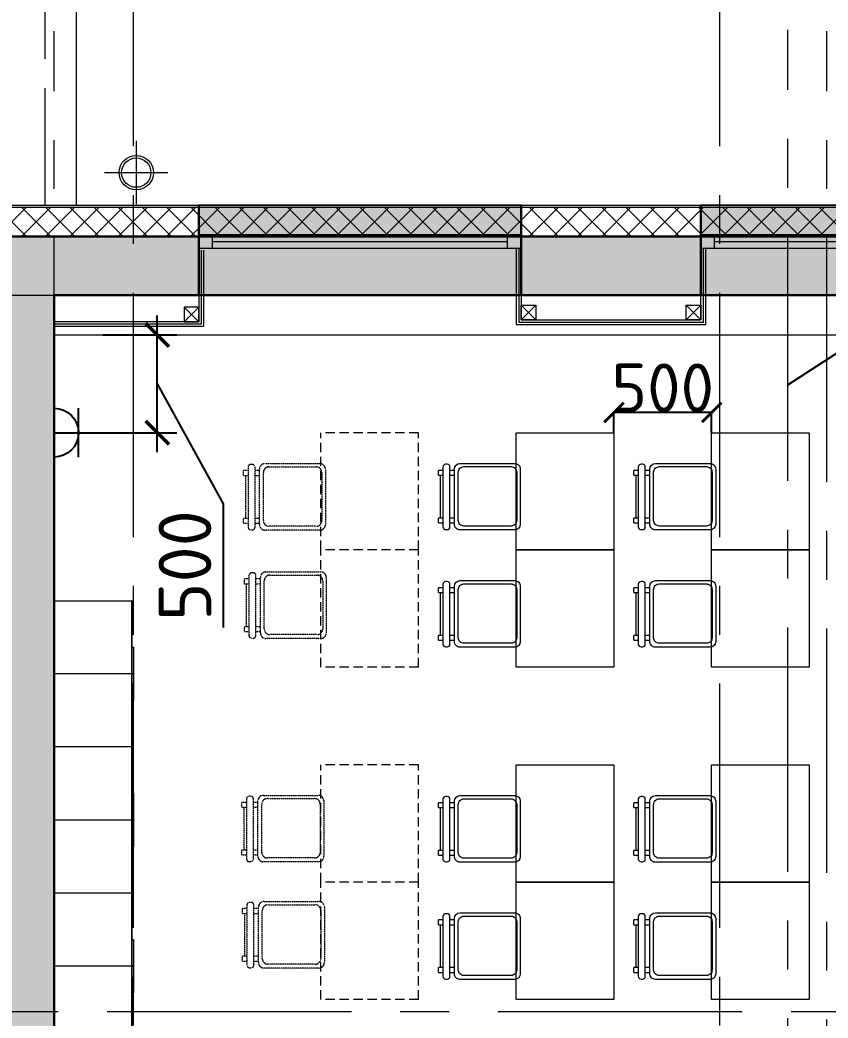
# Model space of a CAD drawing. Header units: millimetres. Extents: x -8417289 to 9420486, y 0 to 166066.
# Drawn here: x -59876 to -55740, y 82652 to 87759 of the extents above; entities that cross this region are included whole.
import ezdxf
from ezdxf import colors
from ezdxf.entities.mleader import LeaderData, LeaderLine
from ezdxf.enums import TextEntityAlignment as Align
from ezdxf.math import Vec2, Vec3

# ---------------------------------------------------------------- set-up
doc = ezdxf.new("R2010")
doc.units = ezdxf.units.MM
doc.header["$MEASUREMENT"] = 0
doc.header["$PDMODE"] = 3
doc.header["$PDSIZE"] = -4
for name, pattern in [('ACAD_ISO02W100', [15, 12, -3]), ('CENTER', [2, 1.25, -0.25, 0.25, -0.25]), ('HIDDEN', [6, 4, -2]), ('HIDDEN2', [4.7625, 3.175, -1.5875])]:
    doc.linetypes.add(name, pattern=pattern)
doc.layers.get('0').update_dxf_attribs({"color": 250, "lineweight": 9})
doc.layers.get('Defpoints').update_dxf_attribs({"color": 6})
for name, color, linetype, lineweight in [('18_АР_Водостоки', 7, 'Continuous', 18), ('_0', 250, 'Continuous', 9), ('_АР ТЕКСТ', 250, 'Continuous', 25), ('АР_Навесной фасад', 147, 'Continuous', 5), ('АР_Окна БЛОК', 250, 'Continuous', 13), ('АР_Оси', 195, 'Continuous', 9), ('АР_Перегородки витражные', 152, 'Continuous', 13), ('АР_Подоконники', 163, 'Continuous', 9), ('АР_Сущ Несущая стена', 216, 'Continuous', 30), ('АР_Утеплитель', 250, 'Continuous', 9), ('АР_Штриховка монолит', 250, 'Continuous', 9), ('пунктир', 251, 'Continuous', 13), ('ТХ_мебель передв', 250, 'Continuous', 13)]:
    doc.layers.add(name, color=color, linetype=linetype, lineweight=lineweight)
for name, color, linetype in [('ТХ_привязки ЭО', 96, 'Continuous'), ('ТХ_привязки_ВК', 174, 'Continuous'), ('ТХ_привязки_ЭО', 96, 'Continuous'), ('ТХ_размеры', 240, 'Continuous'), ('ТХ_розетки ЭО', 86, 'Continuous')]:
    doc.layers.add(name, color=color, linetype=linetype)
doc.styles.add('GOST 2.304', font='CS_Gost2304.shx')
doc.styles.add('gost_A', font='CS_Gost2304.shx', dxfattribs={"width": 0.71})
doc.styles.add('ISOCPEUR', font='isocpeur.TTF')
doc.dimstyles.new('R_100', dxfattribs={"dimtxt": 270, "dimasz": 120, "dimexe": 100, "dimexo": 0, "dimgap": 60, "dimtad": 1, "dimdec": 0, "dimrnd": 50, "dimzin": 0, "dimdsep": 46, "dimtxsty": 'ISOCPEUR', "dimblk": 'ARCHTICK', "dimcen": 0, "dimdle": 100, "dimclrd": 256, "dimclre": 256, "dimclrt": 256, "dimadec": 0, "dimazin": 0, "dimtfac": 2, "dimtdec": 0, "dimtofl": 0, "dimtmove": 1, "dimatfit": 3, "dimfxl": 1, "dimtvp": 3, "dimtolj": 1, "dimtzin": 0, "dimarcsym": 0})
doc.dimstyles.new('Копия SPDS', dxfattribs={"dimtxt": 250, "dimasz": 100, "dimexe": 0.5, "dimexo": 0.625, "dimtad": 1, "dimdec": 0, "dimrnd": 10, "dimtxsty": 'ISOCPEUR', "dimblk": 'ARCHTICK', "dimcen": 2.5, "dimdle": 0.5, "dimclrd": 256, "dimclre": 256, "dimclrt": 256, "dimadec": 0, "dimazin": 2, "dimtfac": 0.75, "dimtdec": 0, "dimtmove": 1, "dimatfit": 3, "dimfxl": 1, "dimtolj": 1, "dimarcsym": 1})

# ---------------------------------------------------------------- blocks, each defined once
blk = doc.blocks.new('_DotSmall')
at = {"color": 0, "linetype": 'ByBlock', "const_width": 0.5}
blk.add_lwpolyline([(-0.0625, 0, 1), (0.0625, 0, 1)], format="xyb", close=True, dxfattribs=at)
blk = doc.blocks.new('A$Ce02d65bd')
at = {"ltscale": 100}
for points in [[(0, 0), (0, 75), (75, 75), (75, 0), (0, 0)], [(0, 0), (75, 75)], [(0, 75), (75, 0)]]:
    blk.add_lwpolyline(points, dxfattribs=at)
blk = doc.blocks.new('*U1590')
at = {"true_color": 0xffffff}
h = blk.add_hatch(color=7, dxfattribs=at)
h.dxf.hatch_style = 1
h.paths.add_polyline_path([(-1650, -240), (0, -240), (0, 220), (-1650, 220)])
at = {"lineweight": 30}
for p, q in [((-1650, -240), (-1650, 220)), ((0, -240), (0, 220))]:
    blk.add_line(p, q, dxfattribs=at)
for p, q in [((0, 220), (-1650, 220)), ((-1650, 70), (0, 70)), ((-1580, 0), (-1580, 70)), ((-70, 0), (-70, 70)), ((-1650, 0), (0, 0)), ((-1580, 35), (-70, 35)), ((-1650, -240), (0, -240)), ((-1650, -240), (-1650, -240)), ((-1650, -240), (-1650, -240)), ((0, -240), (0, -240)), ((0, -240), (0, -240))]:
    blk.add_line(p, q)
blk = doc.blocks.new('стул №3-5')
at = {"linetype": 'ByBlock', "extrusion": (-6.19742e-05, 0.000470712, 1)}
for p, q in [((-15372.7, 16664.9, 196.8), (-15348.5, 16664.9, 196.8)), ((-15372.7, 16664.9, 196.8), (-15372.7, 16641.7, 196.8)), ((-15348.5, 16641.7, 196.8), (-15348.5, 16664.9, 196.8)), ((-15348.5, 16653.3, 196.8), (-15128.7, 16653.3, 196.8)), ((-15128.7, 16664.9, 196.8), (-15104.4, 16664.9, 196.8)), ((-15128.7, 16664.9, 196.8), (-15128.7, 16641.7, 196.8)), ((-15104.4, 16641.7, 196.8), (-15104.4, 16664.9, 196.8)), ((-15407, 16627.7, 196.8), (-15407, 16619.9, 196.8)), ((-15086.8, 16641.7, 196.8), (-15393.1, 16641.7, 196.8)), ((-15393.1, 16605.9, 196.8), (-15086.8, 16605.9, 196.9)), ((-15372.7, 16605.9, 196.8), (-15372.7, 16583.2, 196.9)), ((-15348.5, 16583.2, 196.9), (-15348.5, 16605.9, 196.8)), ((-15128.7, 16605.9, 196.9), (-15128.7, 16583.2, 196.9)), ((-15104.4, 16583.2, 196.9), (-15104.4, 16605.9, 196.9)), ((-15072.8, 16619.9, 196.8), (-15072.8, 16627.7, 196.8))]:
    blk.add_line(p, q, dxfattribs=at)
at = {"ltscale": 100, "extrusion": (-6.19742e-05, 0.000470712, 1), "elevation": 205.6}
for points in [[(-15379.9, 16582.9), (-15097, 16582.9, -0.414169), (-15068.3, 16554.2), (-15068.3, 16274.2, -0.414258), (-15097, 16245.5), (-15379.9, 16245.5, -0.414169), (-15408.6, 16274.2), (-15408.6, 16554.2, -0.414258)], [(-15360.2, 16563.2), (-15113.6, 16563.2, -0.414214), (-15084.9, 16534.4), (-15084.9, 16292.6, -0.414214), (-15113.6, 16263.9), (-15360.2, 16263.9, -0.414214), (-15388.9, 16292.6), (-15388.9, 16534.4, -0.414214)]]:
    blk.add_lwpolyline(points, format="xyb", close=True, dxfattribs=at)
at = {"linetype": 'ByBlock', "extrusion": (-6.19742e-05, 0.000470712, 1)}
for centre, start, end in [((-15393, 16627.6, 205.6), 90, 180), ((-15393, 16619.8, 205.6), 180, 270), ((-15086.8, 16627.6, 205.6), 0, 90), ((-15086.8, 16619.8, 205.6), 270, 0)]:
    blk.add_arc(centre, 13.9, start, end, dxfattribs=at)
blk = doc.blocks.new('_стол№3-№5')
blk.add_lwpolyline([(-169868.3, 526261.4), (-169368.3, 526261.4), (-169368.3, 525661.4), (-169868.3, 525661.4)], close=True)
blk = doc.blocks.new('_Стул резерв')
at = {"linetype": 'HIDDEN', "ltscale": 0.1, "extrusion": (6.19742e-05, -0.000470712, 1)}
for p, q in [((288.6, 58.9, 0), (-17.6, 58.9, 0)), ((0, 81.6, 0), (0, 58.9, 0)), ((24.3, 58.9, 0), (24.3, 81.6, 0)), ((244, 81.6, 0), (244, 58.9, 0)), ((268.3, 58.9, 0), (268.3, 81.6, 0)), ((-31.6, 45, 0), (-31.6, 37.1, 0)), ((-17.6, 23.2, 0), (288.6, 23.2, 0)), ((0, 23.2, 0), (0, 0)), ((24.3, 0, 0), (0, 0)), ((24.3, 0, 0), (24.3, 23.2, 0)), ((244, 11.6, 0), (24.3, 11.6, 0)), ((244, 23.2, 0), (244, 0, 0)), ((268.3, 0, 0), (244, 0, 0)), ((268.3, 0, 0), (268.3, 23.2, 0)), ((302.6, 37.1, 0), (302.6, 45, 0))]:
    blk.add_line(p, q, dxfattribs=at)
for points in [[(275.5, 81.9), (-7.4, 81.9, -0.414169), (-36.1, 110.6), (-36.1, 390.6, -0.414258), (-7.4, 419.3), (275.5, 419.3, -0.414169), (304.2, 390.6), (304.2, 110.6, -0.414258)], [(255.8, 101.6), (9.2, 101.6, -0.414214), (-19.5, 130.3), (-19.5, 372.2, -0.414214), (9.2, 400.9), (255.8, 400.9, -0.414214), (284.5, 372.2), (284.5, 130.3, -0.414214)]]:
    blk.add_lwpolyline(points, format="xyb", close=True, dxfattribs=at)
for centre, start, end in [((-17.6, 45), 90, 180), ((288.6, 45, 0), 0, 90), ((-17.6, 37.1), 180, 270), ((288.6, 37.1, 0), 270, 0)]:
    blk.add_arc(centre, 13.9, start, end, dxfattribs=at)
blk = doc.blocks.new('_стол.резерв')
at = {"linetype": 'HIDDEN2', "ltscale": 15}
for p, q in [((-20, 500), (-20, 0)), ((580, 500), (-20, 500)), ((580, 500), (580, 0)), ((580, 0), (-20, 0))]:
    blk.add_line(p, q, dxfattribs=at)
blk = doc.blocks.new('_ArchTick')
at = {"color": 0, "linetype": 'ByBlock', "const_width": 0.15}
blk.add_lwpolyline([(-0.5, -0.5), (0.5, 0.5)], dxfattribs=at)
blk = doc.blocks.new('*D2254')
at = {"layer": 'Defpoints', "color": 0, "lineweight": 13, "transparency": 16777216}
for p in [(-56835.6, 85750.8), (-56835.6, 85647.1, 0.6), (-56335.6, 85647.1, 0.6)]:
    blk.add_point(p, dxfattribs=at)
at = {"layer": 'ТХ_размеры', "lineweight": -2, "transparency": 16777216}
for p, q in [((-56335.1, 85750.8), (-56836.1, 85750.8)), ((-56835.6, 85647.7), (-56835.6, 85751.3)), ((-56335.6, 85647.7), (-56335.6, 85751.3))]:
    blk.add_line(p, q, dxfattribs=at)
at = {"layer": 'ТХ_размеры', "lineweight": -2, "transparency": 16777216, "xscale": 100, "yscale": 100, "zscale": 100, "rotation": 180}
blk.add_blockref('_ArchTick', (-56835.6, 85750.8), dxfattribs=at)
at = {"layer": 'ТХ_размеры', "lineweight": -2, "transparency": 16777216, "xscale": 100, "yscale": 100, "zscale": 100}
blk.add_blockref('_ArchTick', (-56335.6, 85750.8), dxfattribs=at)
at = {"layer": 'ТХ_размеры', "transparency": 16777216, "insert": (-56585.6, 85876.4), "char_height": 250, "attachment_point": 5, "style": 'ISOCPEUR'}
blk.add_mtext('\\A1;500', dxfattribs=at)
blk = doc.blocks.new('У005-3740')
at = {"layer": 'ТХ_мебель передв'}
for p, q in [((-231583.2, 58866.8, -0.6), (-231188.1, 58866.8, -0.6)), ((-231583.2, 58492.8, -0.6), (-231188.1, 58492.8, -0.6)), ((-231583.2, 58118.8, -0.6), (-231188.1, 58118.8, -0.6)), ((-231583.2, 57744.8, -0.6), (-231188.1, 57744.8, -0.6)), ((-231583.2, 57370.8, -0.6), (-231188.1, 57370.8, -0.6)), ((-231583.2, 56996.8, -0.6), (-231188.1, 56996.8, -0.6)), ((-231583.2, 56622.8, -0.6), (-231188.1, 56622.8, -0.6)), ((-231583.2, 56248.8, -0.6), (-231188.1, 56248.8, -0.6)), ((-231583.2, 55874.8, -0.6), (-231188.1, 55874.8, -0.6))]:
    blk.add_line(p, q, dxfattribs=at)
at = {"layer": 'ТХ_мебель передв', "elevation": -0.6}
for points in [[(-231587.2, 55500.8), (-231587.2, 59240.8), (-231583.2, 59240.8), (-231583.2, 55500.8)], [(-231188.1, 55500.8), (-231188.1, 59240.8), (-231583.2, 59240.8), (-231583.2, 55500.8)], [(-231594.1, 59002.7), (-231594.1, 58866.8), (-231587.2, 58866.8), (-231587.2, 59002.7)], [(-231594.1, 58866.8), (-231594.1, 58730.9), (-231587.2, 58730.9), (-231587.2, 58866.8)], [(-231594.1, 58254.7), (-231594.1, 58118.8), (-231587.2, 58118.8), (-231587.2, 58254.7)], [(-231594.1, 58118.8), (-231594.1, 57982.9), (-231587.2, 57982.9), (-231587.2, 58118.8)], [(-231594.1, 57506.7), (-231594.1, 57370.8), (-231587.2, 57370.8), (-231587.2, 57506.7)], [(-231594.1, 57370.8), (-231594.1, 57234.9), (-231587.2, 57234.9), (-231587.2, 57370.8)], [(-231594.1, 56758.7), (-231594.1, 56622.8), (-231587.2, 56622.8), (-231587.2, 56758.7)], [(-231594.1, 56622.8), (-231594.1, 56486.9), (-231587.2, 56486.9), (-231587.2, 56622.8)], [(-231594.1, 56010.7), (-231594.1, 55874.8), (-231587.2, 55874.8), (-231587.2, 56010.7)], [(-231594.1, 55874.8), (-231594.1, 55738.9), (-231587.2, 55738.9), (-231587.2, 55874.8)]]:
    blk.add_lwpolyline(points, close=True, dxfattribs=at)
blk = doc.blocks.new('*U3110')
at = {"color": 0, "linetype": 'ByBlock', "lineweight": -2}
for p, q in [((0, 2.5), (0, -2.5)), ((2.5, 2.5), (2.5, -2.5)), ((0, 0), (2.5, 0)), ((2.5, 0), (5, 0))]:
    blk.add_line(p, q, dxfattribs=at)
blk.add_arc((0, 0), 2.5, 270, 90, dxfattribs=at)
at = {"ltscale": 50, "style": 'gost_A', "width": 0.71}
blk.add_attdef('№GRUP', text='', height=2.5, dxfattribs=at).set_placement((5.14, 6.05), align=Align.MIDDLE_CENTER)
at = {"style": 'GOST 2.304', "width": 0.8, "flags": 1}
blk.add_attdef('MARKA', (-9.86, 4.54), '', height=2.5, dxfattribs=at)
blk = doc.blocks.new('*D2854')
at = {"layer": 'Defpoints', "color": 0, "linetype": 'ByBlock', "lineweight": 13, "ltscale": 500, "transparency": 16777216}
for p in [(-59450.7, 86147.2), (-59172.8, 86147.2), (-59450.7, 85647.2)]:
    blk.add_point(p, dxfattribs=at)
at = {"layer": 'ТХ_привязки_ЭО', "linetype": 'ByBlock', "lineweight": -2, "ltscale": 500, "transparency": 16777216}
for p, q in [((-59172.8, 85547.2), (-59172.8, 86247.2)), ((-59450.7, 86147.2), (-59072.8, 86147.2)), ((-59172.8, 85897.2), (-58836.2, 85284)), ((-59450.7, 85647.2), (-59072.8, 85647.2)), ((-58836.2, 85284), (-58836.2, 84651))]:
    blk.add_line(p, q, dxfattribs=at)
at = {"layer": 'ТХ_привязки_ЭО', "linetype": 'ByBlock', "lineweight": -2, "ltscale": 500, "transparency": 16777216, "xscale": 120, "yscale": 120, "zscale": 120}
for p, rotation in [((-59172.8, 86147.2), 90), ((-59172.8, 85647.2), 270)]:
    blk.add_blockref('_ArchTick', p, dxfattribs=dict(at, rotation=rotation))
at = {"layer": 'ТХ_привязки_ЭО', "linetype": 'ByBlock', "lineweight": 13, "ltscale": 500, "transparency": 16777216, "insert": (-59031.2, 84967.5), "char_height": 270, "attachment_point": 5, "rotation": 90, "style": 'ISOCPEUR'}
blk.add_mtext('\\A1;500', dxfattribs=at)
blk = doc.blocks.new('_Dot')
at = {"color": 0, "linetype": 'ByBlock', "lineweight": -2}
blk.add_line((-0.5, 0), (-1, 0), dxfattribs=at)
at = {"color": 0, "linetype": 'ByBlock', "const_width": 0.5}
blk.add_lwpolyline([(-0.25, 0, 1), (0.25, 0, 1)], format="xyb", close=True, dxfattribs=at)
blk = doc.blocks.new('_None')

msp = doc.modelspace()

# ---------------------------------------------------------------- hatches: boundary and pattern name
at = {"layer": 'АР_Утеплитель', "ltscale": 100}
h = msp.add_hatch(dxfattribs=at)
h.set_pattern_fill('ANSI37', color=256, scale=700)
h.set_pattern_definition([(45, (-1021962.33, 104359.21), (-61.871843, 61.871843), []), (135, (-1021962.33, 104359.21), (-61.871843, -61.871843), [])])
h.paths.add_polyline_path([(-61885.9, 102919.5), (-62036.3, 102919.5), (-62035.9, 102375.7), (-58905.9, 102375.7), (-58905.9, 99445.7), (-55785.7, 99445.7), (-55785.7, 91425.7), (-59585.9, 91425.7), (-59585.9, 91295.7), (-64975.9, 91295.7), (-64975.9, 82685.7), (-60000.7, 82685.7), (-60000.7, 86650.7), (-25200.7, 86650.7), (-25200.7, 82685.7), (-14700.7, 82685.7), (-14700.7, 64815.7), (-8350.7, 64815.7), (-8350.7, 55105.7), (-21450.7, 55105.7), (-21450.7, 61455.7), (-29330.7, 61455.7), (-29330.7, 66645.7), (-37866, 66645.7), (-37866, 66245.7), (-37716, 66245.7), (-37716, 66495.7), (-29480.7, 66495.7), (-29480.7, 61305.7), (-21600.7, 61305.7), (-21600.7, 54955.7), (-8200.7, 54955.7), (-8200.7, 64965.7), (-14550.7, 64965.7), (-14550.7, 82835.7), (-25050.7, 82835.7), (-25050.7, 86800.7), (-60150.7, 86800.7), (-60150.7, 82835.7), (-64825.9, 82835.7), (-64825.9, 91145.7), (-59435.9, 91145.7), (-59435.9, 91275.7), (-55635.7, 91275.7), (-55635.7, 99595.7), (-58755.9, 99595.7), (-58755.9, 102525.7), (-61885.9, 102525.7)])
h.paths.add_polyline_path([(-62036.1, 104569.5), (-61886.1, 104569.5), (-61885.9, 105725.9), (-61735.9, 105725.9), (-61735.9, 105875.9), (-62035.9, 105875.9)])
at = {"layer": 'АР_Штриховка монолит', "ltscale": 100}
h = msp.add_hatch(dxfattribs=at)
h.set_pattern_fill('ANSI35', color=256, scale=500)
h.paths.add_polyline_path([(-25500.7, 86650.7), (-60000.7, 86650.7), (-60000.7, 82685.7), (-60000.7, 82485.7), (-60000.7, 75165.7), (-59900.7, 75165.7), (-59900.7, 73908.2), (-59700.7, 73908.2), (-59700.7, 74865.7), (-55945.7, 74865.7), (-55945.7, 73698.2), (-55745.7, 73698.2), (-55745.7, 74865.7), (-48030.8, 74865.7), (-48030.8, 75165.7), (-59700.7, 75165.7), (-59700.7, 86350.7), (-25500.7, 86350.7)])

# ---------------------------------------------------------------- linework, layer by layer
for points in [[(-58935.7, 86580.7), (-58935.7, 86190), (-59700.7, 86190)], [(-58948.2, 86580.7), (-58948.2, 86202.5), (-59700.7, 86202.5)], [(-58960.7, 86561), (-58960.7, 86215), (-59700.7, 86215)]]:
    msp.add_lwpolyline(points)
at = {"layer": '18_АР_Водостоки'}
for p, q in [((-59280.4, 87139.9), (-59280.4, 86815.9)), ((-59442.4, 86977.9), (-59118.5, 86977.9))]:
    msp.add_line(p, q, dxfattribs=at)
for radius in [88.3, 75]:
    msp.add_circle((-59280.4, 86977.9), radius, dxfattribs=at)
at = {"layer": 'АР_Навесной фасад', "ltscale": 100}
for p, q in [((-60160.7, 86810.7), (-25040.7, 86810.7)), ((-60150.7, 86800.7), (-25050.7, 86800.7))]:
    msp.add_line(p, q, dxfattribs=at)
at = {"layer": 'АР_Навесной фасад', "color": 18, "ltscale": 100, "true_color": 0x000000}
msp.add_lwpolyline([(-59585.9, 86810.7), (-59585.9, 91135.7)], dxfattribs=at)
at = {"layer": 'АР_Оси', "linetype": 'CENTER', "ltscale": 1000}
for p, q in [((-59295.8, 134363.2), (-59295.8, 78630.8)), ((-56295.8, 134363.2), (-56295.8, 78630.8)), ((-59700.7, 53394.4), (-59700.7, 87701.9)), ((-55945.7, 53400.9), (-55945.7, 87708.4)), ((-55745.7, 53394.4), (-55745.7, 87701.9)), ((-89429.5, 86350.7), (-6251.1, 86350.7)), ((-89429.5, 82685.7), (-5832.3, 82685.7))]:
    msp.add_line(p, q, dxfattribs=at)
at = {"layer": 'АР_Перегородки витражные', "color": 18, "true_color": 0x000000}
for points in [[(-57335.7, 86590.7), (-57335.7, 86200), (-56365.7, 86200), (-56365.7, 86590.7)], [(-57323.2, 86590.7), (-57323.2, 86212.5), (-56378.2, 86212.5), (-56378.2, 86590.7)], [(-57310.7, 86571), (-57310.7, 86225), (-56390.7, 86225), (-56390.7, 86533.4)], [(-57310.7, 86225), (-57310.7, 86300), (-57235.7, 86300), (-57235.7, 86225), (-57310.7, 86225)], [(-57310.7, 86225), (-57235.7, 86300)], [(-57310.7, 86300), (-57235.7, 86225)], [(-56466.5, 86225), (-56466.5, 86300), (-56391.5, 86300), (-56391.5, 86225), (-56466.5, 86225)], [(-56466.5, 86225), (-56391.5, 86300)], [(-56466.5, 86300), (-56391.5, 86225)]]:
    msp.add_lwpolyline(points, dxfattribs=at)
at = {"layer": 'АР_Подоконники', "ltscale": 100}
msp.add_line((-59700.7, 86147.2), (-51435.7, 86147.1), dxfattribs=at)
at = {"layer": 'АР_Сущ Несущая стена', "ltscale": 100}
for p, q in [((-60000.7, 86650.7), (-25200.7, 86650.7)), ((-59700.7, 86350.7), (-25500.7, 86350.7)), ((-59700.7, 86350.7), (-59700.7, 75165.7))]:
    msp.add_line(p, q, dxfattribs=at)
at = {"layer": 'пунктир', "color": 2, "linetype": 'ACAD_ISO02W100', "ltscale": 50}
msp.add_lwpolyline([(-59745.9, 86810.7), (-59745.9, 91135.7)], dxfattribs=at)

# ---------------------------------------------------------------- block references
at = {"layer": '_0', "color": 1, "lineweight": -3, "ltscale": 500, "xscale": -1}
msp.add_blockref('A$Ce02d65bd', (-58960.7, 86215), dxfattribs=at)
at = {"layer": 'АР_Окна БЛОК'}
for p in [(-57310.7, 86590.7), (-54740.7, 86590.7)]:
    msp.add_blockref('*U1590', p, dxfattribs=at)
at = {"layer": 'ТХ_мебель передв'}
for name, p, rotation in [('_стол.резерв', (-58335.6, 85627.1), 270), ('_стол№3-№5', (-226704, 611308.5), 180), ('_стол№3-№5', (-225704, 611308.5), 180), ('_Стул резерв', (-58731.6, 85452.9, 196.8), 270), ('стул №3-5', (-41069.3, 100558.4), 89.99999999999999), ('стул №3-5', (-40069.3, 100558.4), 89.99999999999999), ('_стол.резерв', (-58335.6, 85027.1), 270), ('_стол№3-№5', (-226704, 610708.5), 180), ('_стол№3-№5', (-225704, 610708.5), 180), ('_Стул резерв', (-58727.1, 84898.6, 196.8), 270), ('стул №3-5', (-41069.3, 99958.4), 89.99999999999999), ('стул №3-5', (-40069.3, 99958.4), 89.99999999999999), ('_стол.резерв', (-58335.6, 83927.1), 270), ('_стол№3-№5', (-226704, 609608.5), 180), ('_стол№3-№5', (-225704, 609608.5), 180), ('_Стул резерв', (-58739.9, 83755.4, 196.8), 270), ('стул №3-5', (-41069.3, 98858.4), 89.99999999999999), ('стул №3-5', (-40069.3, 98858.4), 89.99999999999999), ('_стол.резерв', (-58335.6, 83327.1), 270), ('_стол№3-№5', (-226704, 609008.5), 180), ('_стол№3-№5', (-225704, 609008.5), 180), ('_Стул резерв', (-58737.1, 83212, 196.8), 270), ('стул №3-5', (-41069.3, 98258.4), 89.99999999999999), ('стул №3-5', (-40069.3, 98258.4), 89.99999999999999)]:
    msp.add_blockref(name, p, dxfattribs=dict(at, rotation=rotation))
at = {"layer": 'ТХ_мебель передв', "xscale": -1}
msp.add_blockref('У005-3740', (-290888.8, 25546.3, 0.6), dxfattribs=at)
at = {"layer": 'ТХ_розетки ЭО', "ltscale": 50, "xscale": -50, "yscale": 50, "zscale": 50, "rotation": 180}
msp.add_blockref('*U3110', (-59700.7, 85647.2), dxfattribs=at)

# ---------------------------------------------------------------- dimensions: what is measured, and where the dimension line sits
at = {"layer": 'ТХ_привязки_ЭО', "linetype": 'ByBlock', "lineweight": 13, "ltscale": 500}
dim = msp.add_linear_dim(base=(-59172.8, 86147.2), p1=(-59450.7, 85647.2), p2=(-59450.7, 86147.2), angle=90, dimstyle='R_100', override={"dimpost": '\\X'}, dxfattribs=at)
dim.commit()
dim.dimension.update_dxf_attribs({"geometry": '*D2854', "text_midpoint": (-58836.2, 85224), "dimtype": 160})
at = {"layer": 'ТХ_размеры'}
dim = msp.add_linear_dim(base=(-56835.6, 85750.8, -0.6), p1=(-56335.6, 85647.1), p2=(-56835.6, 85647.1), angle=180, dimstyle='Копия SPDS', dxfattribs=at)
dim.commit()
dim.dimension.update_dxf_attribs({"geometry": '*D2254', "text_midpoint": (-56585.6, 85750.8, -0.6), "dimtype": 160})

# ---------------------------------------------------------------- leaders
at = {"layer": '_АР ТЕКСТ'}
ml = msp.add_multileader_mtext('Standard', dxfattribs=at)
ml.set_content('{\\W0.8;-2,550}', color=256, style='ISOCPEUR')
ml.set_leader_properties(color=256, linetype='Continuous', lineweight=-1)
ml.set_arrow_properties(name='DOTSMALL')
ml.build(insert=Vec2(0, 0))
ml.multileader.update_dxf_attribs({"has_text_frame": 1, "text_left_attachment_type": 4, "text_right_attachment_type": 4, "dogleg_length": 100, "arrow_head_size": 180})
ctx = ml.context
ctx.base_point, ctx.char_height, ctx.arrow_head_size, ctx.landing_gap_size, ctx.plane_origin = Vec3(-302775.8, 123943.3, -2), 250, 180, 50, Vec3(-302295.5, 121699.2, -2)
ctx.left_attachment, ctx.right_attachment = 4, 4
notes = []
notes.append((ctx, [(0, (0, 0, 0), (0, 0), (1, 0), 1, [])]))
ctx.mtext.insert, ctx.mtext.width, ctx.mtext.defined_height, ctx.mtext.line_spacing_style, ctx.mtext.flow_direction = Vec3(-302725.8, 124276.6, -2), 801.086, 330.7, 2, 5
ml = msp.add_multileader_mtext('Standard', dxfattribs=at)
ml.set_content('{\\W0.8;-2,550}', color=256, style='ISOCPEUR')
ml.set_leader_properties(color=256, linetype='Continuous', lineweight=-1)
ml.set_arrow_properties(name='DOTSMALL')
ml.build(insert=Vec2(0, 0))
ml.multileader.update_dxf_attribs({"has_text_frame": 1, "text_left_attachment_type": 4, "text_right_attachment_type": 4, "dogleg_length": 100, "arrow_head_size": 180})
ctx = ml.context
ctx.base_point, ctx.char_height, ctx.arrow_head_size, ctx.landing_gap_size, ctx.plane_origin = Vec3(-314736, 120073.3, -2), 250, 180, 50, Vec3(-314255.7, 117829.3, -2)
ctx.left_attachment, ctx.right_attachment = 4, 4
notes.append((ctx, [(0, (0, 0, 0), (0, 0), (1, 0), 1, [])]))
ctx.mtext.insert, ctx.mtext.width, ctx.mtext.defined_height, ctx.mtext.line_spacing_style, ctx.mtext.flow_direction = Vec3(-314686, 120406.6, -2), 801.086, 330.7, 2, 5
at = {"layer": 'ТХ_привязки ЭО'}
ml = msp.add_multileader_mtext('Standard', dxfattribs=at)
ml.set_content('\\A1;{\\fArial|b0|i0|c204|p34;Комментарии по подводимым коммуникациям - см. пом. \\fArial|b0|i0|c0|p34;207}', color=256, style='ISOCPEUR')
ml.set_leader_properties()
ml.set_arrow_properties(name='NONE')
ml.build(insert=Vec2(0, 0))
ml.multileader.update_dxf_attribs({"text_left_attachment_type": 6, "text_right_attachment_type": 6, "dogleg_length": 0.36})
ctx = ml.context
ctx.base_point, ctx.char_height, ctx.plane_origin = Vec3(-16148, 111572), 200, Vec3(-17899.3, 95129.9)
ctx.left_attachment, ctx.right_attachment = 6, 6
notes.append((ctx, [(0, (1, 1, 0), (-16148.3, 111572), (1, 0), 0.36, [(1, [(-55945.7, 85892.9)], 0, [])])]))
ctx.mtext.insert, ctx.mtext.width, ctx.mtext.flow_direction = Vec3(-16146, 111812), 7036.07, 5
at = {"layer": 'ТХ_привязки_ВК'}
ml = msp.add_multileader_mtext('Standard', dxfattribs=at)
ml.set_content('\\A1;\\pxql,t3;{\\fArial|b0|i0|c204|p34;В\\A0;ентили подвода хол. и гор. воды dy-15, \\fArial|b0|i0|c0|p34;h-\\fArial|b0|i0|c204|p34;5\\fArial|b0|i0|c0|p34;00\\fArial|b0|i0|c204|p34;мм\\fArial|b0|i0|c0|p34; \\fArial|b0|i0|c204|p34;от УЧП, \\P\\ptz;Выпуск - канализация dy-50, \\fArial|b0|i0|c0|p34;h-\\fArial|b0|i0|c204|p34;450мм\\fArial|b0|i0|c0|p34; \\fArial|b0|i0|c204|p34;от УЧП\\P\\pt3;\\A1;-высота установки 700мм от УЧП \\P\\ptz;\\A0;для подкл. раковины (поз. У007)}', color=256, style='ISOCPEUR')
ml.set_leader_properties()
ml.set_arrow_properties(name='DOT')
ml.build(insert=Vec2(0, 0))
ml.multileader.update_dxf_attribs({"text_left_attachment_type": 6, "text_right_attachment_type": 6, "dogleg_length": 0.36, "arrow_head_size": 100})
ctx = ml.context
ctx.base_point, ctx.char_height, ctx.arrow_head_size, ctx.plane_origin = Vec3(-16066, 108963.2), 200, 100, Vec3(-13528.5, 108763.3)
ctx.left_attachment, ctx.right_attachment = 6, 6
notes.append((ctx, [(0, (1, 1, 0), (-16066.4, 108963.2), (1, 0), 0.36, [(1, [(-59700.7, 79869.5)], 0, [])])]))
ctx.mtext.insert, ctx.mtext.width, ctx.mtext.defined_height, ctx.mtext.flow_direction = Vec3(-16064, 109222), 11731.073, 3256.3, 5
for ctx, leaders in notes:
    for number, flags, end, landing, length, lines in leaders:
        leader = LeaderData()
        leader.index, (leader.has_last_leader_line, leader.has_dogleg_vector, leader.attachment_direction) = number, flags
        leader.last_leader_point, leader.dogleg_vector, leader.dogleg_length = Vec3(end), Vec3(landing), length
        for number, points, colour, breaks in lines:
            line = LeaderLine()
            line.index, line.vertices, line.color, line.breaks = number, Vec3.list(points), colors.encode_raw_color(colour), breaks
            leader.lines.append(line)
        ctx.leaders.append(leader)

doc.saveas('drawing.dxf')
